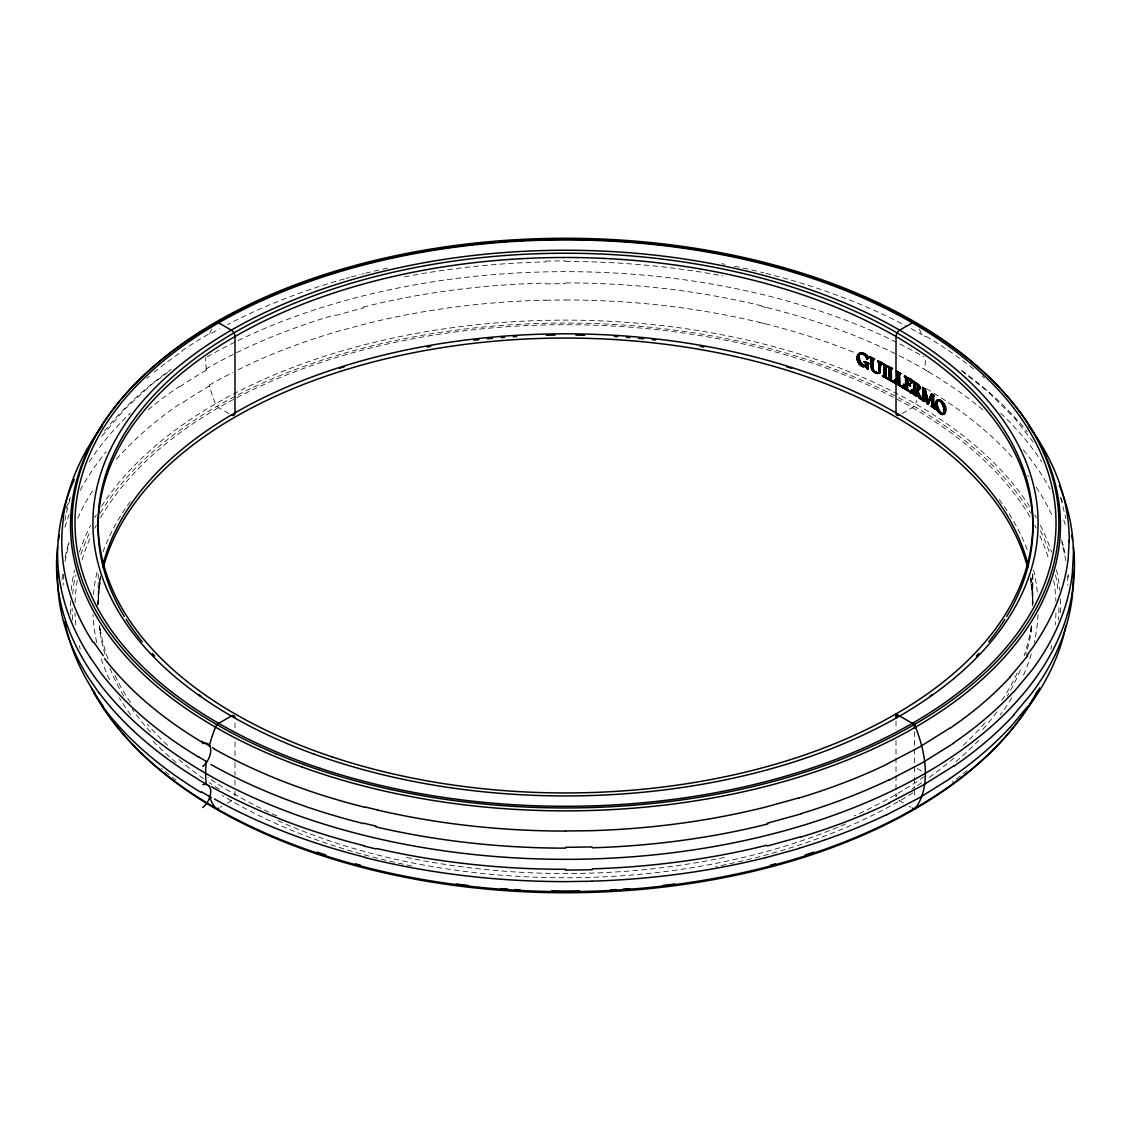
<?xml version="1.0" encoding="UTF-8"?>
<svg xmlns="http://www.w3.org/2000/svg" width="1131" height="1131" viewBox="0 0 1131 1131"><rect width="100%" height="100%" fill="white"/><g stroke="black" fill="none" stroke-linecap="round" stroke-linejoin="round"><path stroke-width="0.75" stroke-dasharray="5 3.75" d="M1032.32 605.297L1032.405 573.601M98.213 573.686L98.1 603.657A467.4 269.857 0 0 1 100.291 577.531M1032.32 605.424L1032.433 574.039M100.051 578.379L97.733 605.226L100.602 575.792M1031.387 627.026L1030.949 632.059L1031.543 625.641M63.647 574.166L63.138 585.307M65.004 520.401L66.149 514.11M66.432 512.527L70.49 496.891M65.047 561.471L69.076 542.654M101.917 436.156L124.156 409.832L150.847 385.077L167.657 372.481M220.234 807.237L221.817 806.332M227.359 803.123L231.318 800.833A5.188 2.997 -60 0 0 232.336 800.098M902.057 413.593L912.349 407.655A5.188 2.997 -60 0 0 915.474 403.824A94.34 54.472 -60 0 0 916.831 400.402M335.426 315.478L363.772 307.788M344.276 278.919L337.335 280.912A503.733 290.78 0 0 0 227.416 324.682M346.029 278.424L349.521 277.448M351.289 276.982L360.11 274.635M361.878 274.183L363.659 273.73M545.778 261.077L565.5 260.865M545.778 283.881L565.5 283.655M545.934 300.224L565.5 300.012M761.417 306.36L767.228 307.788M759.792 322.505L765.56 323.933M760.513 272.048L763.764 272.84M917.114 768.5L922.627 771.681M228.943 413.593L218.651 407.655A5.188 2.997 60 0 1 215.526 403.824A94.34 54.472 60 0 1 209.32 385.19M899.06 800.479L903.655 803.137M909.183 806.332L910.766 807.237M919.277 329.05A94.34 54.472 -60 0 1 921.68 334.55L925.582 336.826M928.593 371.859L924.649 369.554A94.34 54.472 -60 0 0 925.384 357.721M961.831 370.982L988.042 391.835L1014.38 417.975L1033.734 442.801M1027.768 475.317L1028.701 476.561M1060.864 498.163L1065.854 518.606M1063.168 545.905L1062.009 542.3L1065.925 561.273M1032.278 589.703L1030.949 578.379L1032.9 603.657L1032.787 573.686M99.457 625.641L100.051 632.059L99.698 627.055M1067.565 575.594L1067.862 585.151M914.371 731.573L914.371 747.478M914.371 749.245L914.371 765.15M914.371 766.917L914.371 775.753M914.371 777.52L914.371 788.123M914.371 789.89L914.371 796.945M896.006 720.984L896.006 729.806M896.006 740.409L896.006 775.399M896.006 775.753L896.006 796.945M234.994 722.921L234.994 727.685M234.994 742.007L234.994 761.078M234.994 762.676L234.994 775.399M234.994 780.164L234.994 784.942M234.994 791.304L234.994 794.485A5.188 2.997 -60 0 1 234.852 795.729M1031.246 626.32A467.4 269.857 0 0 1 1024.106 655.768M1017.165 673.115A467.4 269.857 0 0 1 1000.412 702.507M984.832 722.865A467.4 269.857 0 0 1 963.485 745.173M924.366 776.559A467.4 269.857 0 0 1 854.23 815.875M724.335 857.454A467.4 269.857 0 0 1 403.272 856.747M276.77 815.875A467.4 269.857 0 0 1 208.062 777.534M167.515 745.173A467.4 269.857 0 0 1 147.313 724.193M130.588 702.507A467.4 269.857 0 0 1 113.835 673.115M108.011 658.963A467.4 269.857 0 0 1 99.754 626.32M1030.709 577.531A467.4 269.857 0 0 1 1032.9 603.657M1037.961 614.543A472.602 272.854 0 0 1 1034.257 642.634M1031.274 654.086A472.602 272.854 0 0 1 1022.905 676.536M1011.665 697.869A472.602 272.854 0 0 1 1000.256 714.877M978.725 740.31A472.602 272.854 0 0 1 954.903 762.506M912.929 792.873A472.602 272.854 0 0 1 715.782 866.586M411.769 865.922A472.602 272.854 0 0 1 222.425 795.56M176.097 762.506A472.602 272.854 0 0 1 152.275 740.31M130.744 714.877A472.602 272.854 0 0 1 119.335 697.869M109.566 679.703A472.602 272.854 0 0 1 100.73 657.337M96.743 642.634A472.602 272.854 0 0 1 93.039 614.543M93.463 594.623A472.602 272.854 0 0 1 97.506 569.897M102.935 551.999A472.602 272.854 0 0 1 131.776 499.534M999.224 499.534A472.602 272.854 0 0 1 1028.065 551.999M1033.494 569.897A472.602 272.854 0 0 1 1037.537 594.623M899.682 800.833A5.188 2.997 60 0 1 899.004 800.38M896.261 796.182A5.188 2.997 60 0 1 896.006 794.485M70.786 614.571A494.94 285.747 0 0 1 70.702 598.935M71.295 590.241A494.94 285.747 0 0 1 74.505 569.883M79.396 552.14A494.94 285.747 0 0 1 90.607 525.378M94.679 517.772A494.94 285.747 0 0 1 96.305 514.916M101.536 506.377A494.94 285.747 0 0 1 565.5 320.13A494.94 285.747 0 0 1 1029.464 506.377M1034.695 514.916A494.94 285.747 0 0 1 1036.321 517.772M1040.393 525.378A494.94 285.747 0 0 1 1051.604 552.14M1056.495 569.883A494.94 285.747 0 0 1 1059.705 590.241M1060.298 598.935A494.94 285.747 0 0 1 1060.214 614.571M206.351 369.554A94.34 54.472 60 0 1 205.616 357.721M211.723 329.05A94.34 54.472 60 0 0 209.32 334.536A503.733 290.78 0 0 1 219.598 328.867M1055.944 613.073A490.529 283.202 0 0 1 1055.11 625.132M1051.646 645.66A490.529 283.202 0 0 1 1050.812 649.053M967.076 770.536A490.529 283.202 0 0 1 952.146 782.185M176.068 780.093A490.529 283.202 0 0 1 161.323 768.373M80.188 649.053A490.529 283.202 0 0 1 79.354 645.66M75.89 625.132A490.529 283.202 0 0 1 75.056 613.073M75.056 602.738A490.529 283.202 0 0 1 77.304 580.373M82.054 559.972A490.529 283.202 0 0 1 91.13 535.84M94.848 528.12A490.529 283.202 0 0 1 96.432 525.053M100.645 517.503A490.529 283.202 0 0 1 565.5 324.71A490.529 283.202 0 0 1 1030.355 517.503M1034.568 525.053A490.529 283.202 0 0 1 1036.152 528.12M1039.87 535.84A490.529 283.202 0 0 1 1048.946 559.972M1053.696 580.373A490.529 283.202 0 0 1 1055.873 601.013M66.192 508.582A508.95 293.834 0 0 1 70.49 497.188M89.349 461.731A508.95 293.834 0 0 1 130.263 413.183M207.086 356.873A508.95 293.834 0 0 1 923.914 356.873M1000.737 413.183A508.95 293.834 0 0 1 1041.651 461.731M1060.51 497.188A508.95 293.834 0 0 1 1063.055 503.663M1031.712 627.154A467.4 269.857 0 0 1 1025.958 654.241M1020.374 669.962A467.4 269.857 0 0 1 1007.198 696.159M996.835 711.851A467.4 269.857 0 0 1 980.549 731.997M953.829 758.095A467.4 269.857 0 0 1 927.335 778.722M921.638 782.666A467.4 269.857 0 0 1 911.826 789.127M845.606 823.933A467.4 269.857 0 0 1 276.063 819.791M219.174 789.127A467.4 269.857 0 0 1 209.362 782.666M203.665 778.722A467.4 269.857 0 0 1 177.171 758.095M150.451 731.997A467.4 269.857 0 0 1 132.214 709.109M123.802 696.159A467.4 269.857 0 0 1 109.382 666.838M105.042 654.241A467.4 269.857 0 0 1 99.288 627.154M98.143 604.406A467.4 269.857 0 0 1 100.489 580.655M1030.511 580.655A467.4 269.857 0 0 1 1032.857 604.406M1058.87 607.898A493.37 284.842 0 0 1 1058.418 620.028M72.582 620.028A493.37 284.842 0 0 1 72.13 607.898M72.709 594.044A493.37 284.842 0 0 1 75.424 575.057M80.838 554.6A493.37 284.842 0 0 1 90.565 530.75M100.348 512.951A493.37 284.842 0 0 1 565.5 323.056A493.37 284.842 0 0 1 1030.652 512.951M1040.435 530.75A493.37 284.842 0 0 1 1050.162 554.6M1055.576 575.057A493.37 284.842 0 0 1 1058.135 592.305M181.723 350.949A503.634 291.247 0.1 0 1 208.571 334.112M146.903 378.348A503.733 290.879 0 0 1 149.264 376.34M154.042 372.353A503.733 290.879 0 0 1 182.402 351.289M365.539 273.207A503.733 290.879 0 0 1 387.565 268.061M721.734 263.679A503.733 290.879 0 0 1 724.943 264.301M734.556 266.209A503.733 290.879 0 0 1 758.265 271.482M765.984 273.377A503.733 290.879 0 0 1 905.45 325.587M911.091 328.612A503.733 290.879 0 0 1 922.104 334.804M926.247 336.458A503.762 291.233 -0.1 0 1 976.251 371.053M982.118 375.93A503.762 291.233 -0.1 0 1 984.408 377.895M183.208 402.325A503.634 290.285 -0.1 0 1 210.083 385.629M209.249 385.148A503.733 290.865 0 0 1 232.59 372.495M237.948 369.809A503.733 290.865 0 0 1 337.278 331.496L365.44 323.933A503.733 290.865 0 0 1 545.962 300.139M1036.25 487.277A503.733 290.865 0 0 1 1052.226 515.835M1061.528 540.067A503.733 290.865 0 0 1 1065.43 555.081M1068.484 574.718A503.733 290.865 0 0 1 1068.724 577.531M65.174 557.244A503.733 290.78 0 0 1 69.09 541.565M77.714 518.337A503.733 290.78 0 0 1 94.368 488.012M116.408 459.186A503.733 290.78 0 0 1 182.515 401.986M62.078 579.539A503.705 290.921 0.3 0 1 62.502 573.898M926.36 388.682A503.762 290.455 0.1 0 1 1013.503 458.691M565.5 299.955A503.776 290.794 0 0 1 759.82 322.476M765.277 323.805A503.776 290.794 0 0 1 855.305 352.9M179.801 386.731A507.932 292.745 -0.1 0 1 206.888 369.865M205.686 369.173A507.904 293.806 0.1 0 1 334.917 314.885M104.462 431.052A507.904 293.24 0 0 1 171.12 369.3M64.934 527.23A507.904 293.24 0 0 1 69.161 514.69M80.315 490.175A507.904 293.24 0 0 1 106.229 451.693M148.246 409.705A507.904 293.24 0 0 1 179.278 386.463M767.327 307.66A507.89 293.41 0 0 1 894.89 353.551M899.286 355.742A507.89 293.41 0 0 1 924.762 369.484M928.565 371.873A507.89 293.254 0 0 1 983.744 410.567M1023.385 450.025A507.89 293.254 0 0 1 1031.613 460.444L1038.838 470.567A507.89 293.254 0 0 1 1050.176 489.256M1063.72 519.921A507.89 293.254 0 0 1 1066.208 527.71M961.562 370.487A507.89 293.198 0 0 1 1027.259 431.915M404.474 276.841A507.89 292.364 -0.1 0 1 545.835 261.883M565.5 261.473A507.89 292.533 0 0 1 722.681 275.851M363.235 307.067A507.89 294.088 0.1 0 1 545.722 283.089M565.811 282.877A507.89 294.088 0.1 0 1 762.054 305.921"/><path stroke-width="1.5" d="M867.717 367.123L867.731 365.879M867.76 356.025C855.941 344.799 854.315 365.949 864.338 366.571A6.687 4.171 54.1 0 1 861.935 366.232C857.736 364.026 854.895 357.057 859.108 353.65A8.426 5.358 55.6 0 1 860.14 353.225C863.49 352.773 868.919 355.586 867.208 359.064M868.057 367.207L867.731 365.935M868.057 366.02L868.057 365.087M874.461 359.404L873.231 359.29A3.167 1.979 57.7 0 1 874.107 359.63L874.461 358.965L874.107 359.63A2.446 1.527 57.5 0 0 872.849 359.333M877.812 361.567L880.653 362.542M879.96 369.031L879.96 368.55A30.24 18.237 57.7 0 1 879.975 367.108L880.3 364.861M882.844 375.69L883.467 376.043A3.068 1.81 57 0 1 882.491 375.704L884.131 377.118M884.188 370.911L884.145 365.327L882.844 363.376L887.199 366.119L886.435 365.836M884.188 373.202L884.103 375.52M885.488 373.103L885.488 373.781M889.616 373.202L889.56 368.254L888.273 366.232L892.571 368.621L891.497 368.027M888.273 366.713L889.263 369.512M889.249 371.929L889.263 369.653M889.249 374.361L889.178 378.631M890.875 371.265L890.875 373.018M890.875 376.835L890.875 375.407M891.242 371.208L891.242 378.376M897.406 383.607L896.657 383.211L900.926 386.618M897.957 381.713L897.59 377.358M899.173 380.638L899.173 378.574M899.541 382.179L899.541 384.893L902.467 387.537M910.497 392.485L904.432 388.244L905.408 388.555A3.11 1.711 60.3 0 1 904.432 388.187L905.097 388.555M905.705 382.886L905.705 381.543M905.705 387.056L905.705 385.982M906.087 385.501L906.002 388.06M907.246 389.347L907.246 386.576M907.628 389.234L907.628 386.463M910.116 384.809L910.299 386.053L908.009 384.271M913.989 394.719L912.491 393.277A3.237 1.725 61.5 0 0 913.339 393.63L914.498 395.044M913.735 391.821L913.735 390.888M914.117 390.548L914.018 393.121M915.233 391.241L915.233 392.231M915.233 387.269C915.997 392.514 921.242 388.074 916.548 389.573A6.348 3.393 62.8 0 1 915.233 387.919L915.233 383.777L916.124 383.565M915.233 384.936L915.233 386.745M915.629 387.198C917.481 392.74 919.984 387.184 918.146 385.572C915.545 380.27 921.822 390.803 919.786 387.085M915.615 385.501L915.629 384.088M921.355 399.116L920.337 398.89M923.278 390.039L923.094 388.838A2.163 1.131 64.2 0 1 923.235 389.842M931.562 406.269L935.295 409.026L931.152 406.453M867.42 356.435L867.42 356.435A12.597 8.016 55.7 0 0 860.437 352.844M867.76 356.307L867.76 358.287M865.045 366.274L867.152 368.042A3.775 2.361 55.7 0 1 867.251 368.805L868.057 368.508M869.004 363.489C869.004 364.917 868.764 362.288 866.968 362.457M870.87 358.569L870.828 358.485A2.036 1.258 56.2 0 0 869.612 357.467A2.941 1.824 56.2 0 1 870.644 358.131L870.828 358.485A3.69 2.276 56.3 0 1 870.983 359.686L871.011 362.528M873.061 362.683L873.231 359.29M883.848 373.018L883.848 371.406M883.834 373.697L883.848 374.912A4.284 2.559 58.1 0 1 883.792 375.605L883.763 375.676A3.817 2.29 58.2 0 0 883.834 374.912L883.749 365.37A3.718 2.22 58.3 0 1 883.82 366.274L883.834 370.869M885.488 373.513L885.488 375.803L885.842 372.339M887.199 378.221L887.199 377.952A2.078 1.244 58 0 1 885.714 375.506M891.468 380.723L891.256 369.017A2.05 1.202 59.6 0 1 891.793 369.13L891.878 369.158A5.768 3.421 60.3 0 1 892.203 369.3L891.793 368.805M897.59 382.193L897.505 383.395A3.619 2.078 60.2 0 0 897.576 382.603L897.59 373.937L897.59 375.605M897.957 377.273L897.957 381.048M897.957 381.854L897.858 383.225M899.753 385.501L899.527 373.781A2.05 1.173 60.8 0 1 900.064 373.909L900.842 373.654M899.173 382.872L899.541 384.893M899.541 378.051L899.541 381.713M906.087 381.204L906.087 384.554M913.735 386.844L913.735 389.672M914.117 386.646L914.117 389.474M916.294 391.241L915.615 388.343L915.615 390.195M915.615 391.269L915.615 393.192M923.702 401.194C925.511 401.901 922.882 396.246 923.914 393.503M867.42 356.633L867.42 358.979M873.061 362.91L873.061 366.175M879.96 369.37L879.96 369.681A21.164 12.78 57.6 0 1 879.96 370.063L879.932 371.039M883.848 372.749L883.834 373.159M884.202 372.665L884.202 371.18M889.263 370.19L889.249 370.586M1069.205 540.18L1068.159 558.968A503.733 290.257 -0.2 0 1 1026.863 655.457M871.011 362.74L871.011 366.048M942.052 403.583A7.168 3.549 67.2 0 0 939.988 400.954C934.701 399.3 937.967 409.493 940.13 411.698C946.887 416.618 937.952 412.363 937.67 408.037C933.881 389.7 949.262 409.394 943.862 413.098A5.443 2.615 67.2 0 0 944.046 412.617A6.687 3.195 67.4 0 0 944.173 411.373M885.842 368.169L885.969 366.062A3.181 1.923 59.6 0 1 886.845 366.331L887.199 366.119M890.889 378.913L890.875 380.341L891.242 378.857M885.842 368.31L885.842 371.534M871.011 366.274C870.262 370.318 877.585 376.397 879.876 371.873A20.301 12.271 57.6 0 0 879.932 370.926C878.052 367.363 883.523 363.433 880.752 362.189M923.264 390.223L922.627 387.749L923.914 388.145M923.405 395.355L923.348 396.571L923.617 392.259M923.716 390.987L922.585 397.716A4.722 2.488 63.4 0 1 921.68 399.031M923.462 394.281L923.532 391.722M923.207 390.902L923.108 392.301M923.985 392.598L924.183 389.955L926.826 401.873M923.08 392.542L922.528 396.613M923.504 392.118L923.659 390.068M923.688 391.411L923.773 390.351M907.246 378.32C908.391 376.906 912.844 383.466 910.709 383.197A3.619 1.993 62.2 0 0 910.073 380.567M910.907 379.606L911.685 379.578L907.797 377.627M923.235 390.577L923.193 391.213M907.628 378.051L907.854 382.165L910.299 386.053M859.079 356.011L859.037 356.392A8.765 5.683 52.5 0 0 858.938 357.184M858.754 356.251L858.712 356.576A8.794 5.584 54.4 0 0 858.683 357.438L859.673 361.637M933.004 396.288L932.976 396.486A3.69 1.866 65.6 0 0 932.962 397.038L933.089 398.989M911.671 390.888L911.869 389.813M911.614 391.227L911.402 392.429M912.053 390.69L912.236 389.474L911.218 393.376L911.996 391.029M911.826 390.039L911.925 391.425M911.6 393.178L911.346 392.726M911.233 393.263L911.416 392.316M903.641 386.364L903.429 387.382L903.754 384.229L903.584 388.244L902.821 388.216L903.683 387.763M904.079 385.812L904.319 384.582M895.526 381.189L894.621 383.409L895.512 382.815M895.54 381.076L895.596 379.436M895.384 381.868L896.134 379.747M903.415 387.495L903.344 387.792M905.634 388.23L905.592 377.796A3.746 2.092 61.6 0 1 905.691 378.828L905.705 379.79M880.639 364.691L879.96 368.876M857.241 356.336L857.298 360.011L859.079 363.73M933.443 396.048L933.626 400.628M885.87 366.062L885.488 375.803M933.542 394.988C936.27 398.338 931.944 392.697 931.322 394.295M857.284 356.166L859.108 353.65A8.115 5.16 55.2 0 1 860.323 353.197L860.521 353.169M931.435 393.941L930.7 396.84M879.084 372.014L879.126 371.873A12.187 7.38 57.4 0 0 879.324 369.752L879.324 368.791M930.855 395.638L930.191 397.292L930.87 395.596A54.302 27.865 64.6 0 0 931.152 394.875L929.442 399.045M899.64 373.824L899.541 375.973M891.341 369.059L891.242 370.247M889.503 378.503L889.616 373.329M930.163 397.334L928.169 402.014L928.763 400.643M930.657 396.953L929.852 398.861M930.841 397.886L927.788 404.516L929.597 401.095M928.777 402.24L929.215 401.208M929.3 399.399L929.032 400.021M926.798 396.882L928.141 402.085L928.805 401.279M929.724 399.144L929.399 400.798M929.64 400.247L929.724 400.049A42.101 21.22 66.5 0 1 930.544 398.607L931.986 396.486L932.156 398.706M929.569 400.388L929.442 401.434M929.767 400.685L930.657 398.734M928.636 403.315L928.381 403.894M887.92 366.981A3.04 1.795 59 0 1 888.924 367.731L889.093 368.084A3.69 2.163 59.1 0 1 889.235 369.229L889.263 377.867A3.619 2.135 58.9 0 1 889.15 378.772L888.98 378.942M879.183 372.297L879.367 371.943A10.49 6.334 57.8 0 0 879.593 369.554M930.488 398.522L932.001 396.613M932.057 406.185L932.029 406.213A2.545 1.272 64.6 0 1 931.152 405.93M879.593 372.778L878.872 373.47L874.631 372.382M879.96 372.537L879.777 372.806A7.634 4.623 57.6 0 0 879.904 371.01M931.181 397.32C932.495 394.973 932.156 408.701 932.085 403.696M878.844 372.509L878.971 372.269A5.174 3.139 57.3 0 0 879.225 371.491A12.766 7.733 57.5 0 0 879.324 369.795L879.31 368.437A42.483 25.716 57.5 0 0 879.155 365.341L879.31 368.72M1027.768 655.683L1010.153 676.805M1027.768 706.324L1010.153 727.445M1013.857 691.875L1031.628 670.57A507.904 293.24 0 0 0 1072.344 573.049L1073.418 554.105A507.89 293.212 0 0 0 1059.337 485.51M1013.857 714.679L1031.628 693.374A507.904 293.24 0 0 0 1072.358 595.853L1073.418 576.895A507.89 293.24 0 0 0 1073.319 571.212M879.649 372.947L876.002 373.117M859.744 354.074A6.899 4.368 54.8 0 0 858.754 357.325C857.439 361.114 864.282 368.89 866.106 364.281A2.785 1.739 55.1 0 1 865.371 365.737L866.403 363.73L864.579 361.793M859.871 354.229A5.613 3.549 55.5 0 1 865.568 356.053A3.831 2.389 55.6 0 1 866.728 358.838L867.76 358.937M868.057 368.932L867.251 368.918A4.227 2.63 55.7 0 0 867.166 368.126L867.166 368.126M869.937 356.703C869.075 356.845 871.973 357.735 873.556 358.88M950.422 727.756L919.418 747.11L886.294 764.386M953.631 743.237L922.359 762.761L888.966 780.178M953.631 766.04L922.359 785.564L888.966 802.982M950.422 778.397L919.418 797.751L886.294 815.027M877.67 361.453L878.009 360.761L881.996 362.867M882.844 363.772L883.495 364.79A2.813 1.697 58.1 0 0 882.618 364.097L882.844 363.348M882.887 375.563L882.491 375.761A2.46 1.456 57.3 0 0 883.269 376.043M886.153 366.062L887.199 365.638M882.491 376.227L885.488 377.853M884.202 376.75L886.845 378.588L887.199 377.895M886.845 378.588L885.842 377.627M889.517 380.058L887.92 379.182L888.669 378.998M897.477 372.905A3.69 2.121 60.3 0 1 897.576 373.965L896.643 371.887A4.51 2.615 60.4 0 0 896.289 371.661L897.18 371.265M896.289 371.647L897.745 372.495L897.957 375.393M898.226 385.021L896.289 383.89L896.657 383.211M904.432 376.538A2.898 1.64 61.4 0 1 905.38 377.302L904.814 375.803L910.413 379.705M904.432 376.482L907.415 377.839M904.432 388.725L907.486 390.153M908.207 384.823L907.246 384.257L907.246 389.969L908.235 390.619L907.797 389.87M907.246 389.969L910.879 392.273M914.117 385.431L913.933 382.434L912.491 381.515A3.082 1.682 62.6 0 1 913.424 382.349L913.579 382.702A3.45 1.88 62.7 0 1 913.707 383.861A3.718 2.022 62.8 0 0 913.622 382.801A2.248 1.23 62.6 0 0 912.505 381.599L912.873 380.822L915.149 382.292M916.987 383.975L919.093 385.035L920.266 387.325L919.757 389.644L917.368 390.633L917.976 392.217M914.131 394.351L916.873 396.133L914.626 394.677M922.627 387.269L922.924 388.569A3.266 1.725 64.1 0 0 922.232 387.975L922.783 387.368M925.695 390.874L925.2 389.036L923.999 388.682M921.539 398.734L921.412 399.172A2.672 1.414 63.6 0 1 920.493 398.07L920.337 397.829A10.872 5.697 63.6 0 1 919.178 395.242L918.372 393.22M924.974 401.604C923.659 400.148 924.126 401.887 924.988 401.123M933.372 396.854L933.57 405.845M927.194 403.343L927.83 404.092L927.505 402.792M799.292 797.765L765.56 807.067A503.762 290.837 0 0 1 592.008 830.663L565.5 830.988M801.243 813.839L767.228 823.212M801.243 836.643L767.228 846.016M799.292 848.406L765.56 857.708M916.195 383.579C913.452 382.829 920.818 386.986 915.403 382.9M864.932 365.879L864.48 365.893M865.003 365.666L862.048 364.776M592.22 846.935L565.5 847.345M592.22 869.739L565.5 870.135M591.994 881.233L565.5 881.629A503.762 290.837 0 0 1 377.641 860.592L365.44 857.708M889.065 378.772L887.92 379.182M864.282 365.864L860.592 362.471L859.009 357.212M942.222 414.469L942.066 414.441A8.468 4.043 65.9 0 1 937.924 411.175A8.794 4.213 65.9 0 0 942.208 414.427A8.44 4.043 66.2 0 0 942.505 414.512A9.628 4.609 66.8 0 0 944.512 413.522M865.95 366.204L867.59 368.635M377.613 810.008L365.44 807.067M376.043 826.167L363.772 823.212M376.043 848.971L363.772 846.016M933.584 396.076L934.107 396.373A3.435 1.767 66.9 0 0 933.202 395.921M876.129 372.806L872.468 369.865L871.351 366.048M863.999 361.835L865.95 363.588A1.414 0.891 55.4 0 0 865.682 363.093L864.338 362.061M864.918 361.468L868.665 363.687M866.912 362.825L864.324 361.666M866.742 358.838L867.039 358.979A4.976 3.11 55.6 0 0 861.454 353.975M869.937 357.142L871.195 358.329L871.351 360.747M869.598 356.901L870.729 357.467M871.068 357.226L874.107 359.163M873.613 358.499L874.447 358.923M882.491 363.518L886.845 365.864M887.92 366.458L891.412 368.395M889.517 380.058L891.101 380.949M891.242 380.129L894.253 382.73M891.864 380.949L887.92 378.701A2.884 1.668 57.9 0 0 888.952 379.026M891.596 380.327L892.302 380.723M891.101 380.949L892.684 381.84M214.141 748.566L212.543 747.662M893.052 381.614L894.621 382.518M209.588 786.102L208.783 785.649M211.469 797.694L210.408 797.086M895.766 379.959L895.144 379.592A4.778 2.771 59.2 0 1 893.518 381.684M895.455 379.776L895.144 379.592A4.877 2.828 59.3 0 1 893.646 381.67M207.171 784.73L198.476 779.598M209.885 796.775L201.516 791.841M914.371 809.315A94.34 54.472 60 0 0 914.371 724.519L896.006 713.915L896.006 717.45M209.843 746.121L201.516 741.201M206.846 761.728L198.476 756.795M896.289 371.166L900.842 373.414M897.335 371.788L900.46 373.626M898.212 384.582L900.149 385.728M908.391 384.498L910.681 385.855M912.971 393.136L912.491 393.277A3.025 1.64 61.8 0 0 913.099 393.574M904.432 376.001L906.087 378.631M901.308 386.406L902.835 387.325M909.988 385.176L907.203 381.076A4.623 2.573 61.7 0 0 907.529 382.575M912.491 381.034L916.76 383.338M878.024 361.241L879.31 363.73L879.678 369.597M909.338 384.766L909.395 384.794A3.549 1.965 61.8 0 1 907.628 382.999M920.04 398.239L919.842 398.112A2.248 1.202 63.5 0 1 918.839 396.571L917.679 393.616M920.139 398.31L921.115 398.974M920.394 398.946L919.446 398.296A2.248 1.202 63.4 0 1 918.457 396.769L918.315 396.5M921.553 399.724L923.773 401.251M922.359 399.809L923.476 401.038M923.363 400.501L924.536 401.279M925.2 389.036L922.811 387.876M896.544 371.816L896.643 371.887A2.191 1.258 60.2 0 1 897.265 372.467L897.448 372.905M917.863 384.526L919.701 386.83M940.907 400.77C934.432 396.712 934.347 408.22 937.938 411.119A7.38 3.563 66.1 0 1 935.577 403.993A8.836 4.411 65.9 0 1 937.189 400.077A9.048 4.467 66.9 0 1 940.907 400.713A7.691 3.831 67.9 0 1 944.442 405.478M931.605 394.055L933.471 395.426M935.295 409.026L934.828 408.673A3.506 1.753 65.7 0 1 934.149 408.037L933.739 407.033A9.515 4.793 65.7 0 1 933.556 405.492L933.556 405.647M873.74 371.76L872.439 370.487M861.836 364.606L859.843 361.948M885.502 375.789A2.46 1.47 58.4 0 0 885.644 376.793A1.442 0.862 58.5 0 0 886.11 377.514L886.167 377.584M859.249 363.942L861.935 366.204A6.687 4.171 53.8 0 0 864.31 366.529M103.232 655.683L93.831 642.238M99.372 670.57L89.886 656.998M99.372 693.374L89.886 679.802A507.904 293.24 0 0 1 57.695 571.311M103.232 706.324L93.831 692.879M1028.701 425.92L1034.059 433.456M917.354 385.021L918.273 388.173L917.962 386.335M871.874 369.681L871.011 359.644M917.495 385.261L917.905 386.18M923.773 400.176L923.744 400.105M919.616 395.242L917.75 390.435M919.192 395.369L919.234 395.482A8.921 4.68 63.6 0 0 920.394 397.956A3.167 1.668 63.6 0 0 921.129 398.932A2.248 1.188 63.6 0 0 921.935 398.48L922.104 398.154A18.845 9.967 63.8 0 0 922.472 396.825L922.189 397.914A4.326 2.29 63.6 0 1 921.27 399.201M915.615 388.343L916.774 391.298M918.697 394.097L917.58 391.213M916.534 391.877L915.629 389.559M916.888 392.782L917.821 395.228M917.085 393.291L918.429 396.769M925.13 390.449L924.805 389.234L926.586 396.076M924.522 392.994L925.625 397.193M926.883 395.482L925.794 391.284M925.907 396.557L924.38 390.718M927.307 402L926.303 398.084M927.038 396.09L928.537 401.901M925.865 393.277L925.398 391.467M926.473 395.666L927.109 398.07M924.352 392.344L924.126 391.453M926.317 399.893L925.865 398.169M926.529 400.727L927.434 404.262M923.504 399.215L923.702 399.964L923.348 397.419M923.462 398.989L923.348 397.829M934.05 406.298L934.05 406.255A2.559 1.287 65.7 0 0 934.772 408.277M879.098 364.79L878.957 363.928A6.065 3.676 57.4 0 0 878.745 363.108A8.384 5.075 57.4 0 1 879.084 364.79M907.161 380.398L907.175 379.38A16.018 8.921 61.7 0 0 907.175 380.582L907.189 380.963M932.594 404.827L932.312 400.911M931.718 398.508L931.591 396.811M933.216 400.812L933.103 399.257M933.966 405.492L933.739 402.07M932.057 403.315L931.902 401.095M880.314 369.187L880.286 370.671A7.535 4.581 57.3 0 1 880.031 372.608M885.488 371.618L885.488 367.179A3.704 2.205 58.5 0 1 885.601 366.26M867.717 365.313L867.717 369.158L867.731 368.14M907.628 384.95L907.628 384.045M905.705 384.498L905.705 383.155M899.173 374.912L899.173 376.34M890.889 378.744L890.875 376.991M871.351 360.973L871.351 365.61M867.76 358.569L867.42 358.612A4.991 3.124 55.4 0 0 861.794 353.749M915.629 386.548L915.233 383.904M915.233 390.308C915.233 385.374 915.262 395.694 915.233 392.542M913.735 385.487L913.735 383.876L913.735 392.499A4.057 2.22 62.3 0 1 913.678 393.277L913.664 393.263A3.874 2.106 62.7 0 0 913.721 392.499L913.735 391.962M911.685 379.959L911.685 383.381M911.303 381.543C911.303 376.566 911.303 386.675 911.303 382.066M905.705 387.184L905.705 387.452A3.746 2.092 61.4 0 1 905.606 388.371M899.173 380.808L899.173 381.755M890.875 370.304L890.875 370.304A4.029 2.361 59.3 0 1 890.959 369.3M890.875 373.173L890.875 374.926M889.249 373.414L889.249 372.198M916.478 396.331L916.873 395.892A2.22 1.216 62.7 0 1 915.446 393.079M914.371 724.519L914.371 728.039M940.002 400.841A8.016 3.845 67.3 0 1 943.791 412.306M936.793 403.244A5.641 2.799 66.1 0 1 939.974 400.699M944.032 412.617A5.796 2.813 66.2 0 1 943.862 413.098A5.344 2.587 66.1 0 1 943.296 413.776A5.146 2.474 66.9 0 1 941.119 413.409M940.907 400.614A7.974 3.987 67.9 0 1 944.837 406.467M944.541 405.492A8.567 4.156 67.4 0 1 942.165 414.271M886.845 378.093A2.432 1.442 58.5 0 1 886.096 377.528M895.71 379.535A4.962 2.799 57.6 0 1 892.317 380.921M899.187 374.912A4.029 2.304 60.5 0 1 899.258 374.064M903.909 384.37A4.962 2.729 58.9 0 1 900.587 385.699M903.457 384.512A4.863 2.729 59.9 0 1 900.29 386.039M897.406 383.762A2.63 1.484 59.1 0 1 896.289 383.338M911.939 389.347A4.976 2.714 61.1 0 1 908.504 390.464M911.558 389.559A5.005 2.729 61 0 1 908.122 390.662M921.482 398.791A6.362 3.351 63.7 0 1 919.814 395.355M923.08 393.291A36.164 19.114 63.8 0 1 922.585 396.599M932.99 396.628A1.428 0.721 65.7 0 1 933.202 395.963M934.362 408.461A2.559 1.287 65.7 0 1 933.499 406.453M880.795 364.79A4.029 2.418 58 0 1 881.812 362.994M880.441 364.945A3.916 2.361 58 0 1 881.473 363.221M875.875 372.325A4.439 2.743 56.1 0 1 872.878 367.179M879.367 372.608A5.188 3.124 56.3 0 1 875.931 371.901M872.878 359.446A3.054 1.88 56.6 0 0 872.75 360.52A3.662 2.248 56.6 0 1 872.807 359.658M875.535 372.551A4.439 2.729 56.5 0 1 872.552 367.405A4.552 2.799 56.5 0 0 875.436 372.283A4.552 2.799 56.5 0 0 879.183 372.127M879.041 372.834A5.203 3.124 56.1 0 1 875.592 372.113M877.854 361.496A2.248 1.357 57.4 0 1 878.702 363.093M859.136 356.053A6.263 3.987 55.3 0 1 861.568 353.225M858.811 356.279A6.277 3.973 55.2 0 1 861.228 353.452M867.802 365.073A1.598 0.99 56 0 1 868.622 363.998M865.611 366.387A2.092 1.301 55.6 0 1 867.406 367.999M102.652 566.066A467.4 269.857 0 0 1 565.5 333.815A467.4 269.857 0 0 1 1028.348 566.066M232.336 415.388A5.188 2.997 60 0 0 234.994 412.843L234.994 336.515A5.188 2.997 60 0 0 231.318 330.167L218.651 322.844A5.188 2.997 60 0 0 215.526 323.056A94.34 54.472 60 0 0 214.621 324.286M898.664 415.388A5.188 2.997 -60 0 1 896.006 412.843L896.006 336.515A5.188 2.997 -60 0 1 899.682 330.167L912.349 322.844A5.188 2.997 -60 0 1 915.474 323.056A94.34 54.472 -60 0 1 916.379 324.286M339.427 368.296A472.602 272.854 0 0 1 344.333 366.783M427.235 346.991A472.602 272.854 0 0 1 430.657 346.397M473.762 340.247A472.602 272.854 0 0 1 478.88 339.682M487.433 338.805A472.602 272.854 0 0 1 492.579 338.325M501.174 337.589A472.602 272.854 0 0 1 504.624 337.321M513.248 336.727A472.602 272.854 0 0 1 516.697 336.515M546.301 335.285A472.602 272.854 0 0 1 555.038 335.115M575.962 335.115A472.602 272.854 0 0 1 584.699 335.285M614.303 336.515A472.602 272.854 0 0 1 617.752 336.727M626.376 337.321A472.602 272.854 0 0 1 629.826 337.589M638.421 338.325A472.602 272.854 0 0 1 643.567 338.805M652.12 339.682A472.602 272.854 0 0 1 655.542 340.049M700.343 346.397A472.602 272.854 0 0 1 703.765 346.991M786.667 366.783A472.602 272.854 0 0 1 791.573 368.296M124.325 616.466A467.4 269.857 0 0 1 565.5 257.486A467.4 269.857 0 0 1 1006.675 616.466M1004.865 619.392A467.4 269.857 0 0 1 988.763 641.814M978.739 653.435A467.4 269.857 0 0 1 976.378 655.966M932.283 694.604A467.4 269.857 0 0 1 929.569 696.569M201.431 696.569A467.4 269.857 0 0 1 198.717 694.604M154.622 655.966A467.4 269.857 0 0 1 152.261 653.435M142.237 641.814A467.4 269.857 0 0 1 126.135 619.392M896.021 717.775A5.188 2.997 60 0 1 899.682 716.036M234.979 717.775A5.188 2.997 -60 0 0 231.318 716.036L218.651 723.345A5.188 2.997 -60 0 0 215.526 727.176A94.34 54.472 -60 0 0 209.32 745.81M912.349 723.345A5.188 2.997 60 0 1 915.474 727.176M1039.601 687.945A494.94 285.747 0 0 1 565.5 891.638A494.94 285.747 0 0 1 91.399 687.945M218.651 808.156A5.188 2.997 -60 0 1 215.526 807.944A94.34 54.472 -60 0 1 209.32 796.45M206.351 784.25A94.34 54.472 -60 0 1 206.351 761.446M915.474 807.944A5.188 2.997 60 0 1 912.349 808.156M813.712 852.166A490.529 283.202 0 0 1 805.23 854.979M775.513 863.844A490.529 283.202 0 0 1 770.465 865.201M674.712 883.99A490.529 283.202 0 0 1 662.61 885.502M629.981 888.641A490.529 283.202 0 0 1 623.068 889.15M616.155 889.588A490.529 283.202 0 0 1 610.938 889.885M579.496 890.988A490.529 283.202 0 0 1 551.504 890.988M520.062 889.885A490.529 283.202 0 0 1 514.845 889.588M507.932 889.15A490.529 283.202 0 0 1 501.019 888.641M468.39 885.502A490.529 283.202 0 0 1 456.288 883.99M360.535 865.201A490.529 283.202 0 0 1 355.487 863.844M325.77 854.979A490.529 283.202 0 0 1 317.288 852.166M202.76 784.702A14.364 8.285 -60 0 1 210.748 791.544A14.364 8.285 -60 0 1 202.76 807.605M202.76 743.534A14.364 8.285 -60 0 1 210.748 750.376A14.364 8.285 -60 0 1 202.76 766.436M1073.432 546.937A508.95 293.834 0 0 1 565.5 859.334A508.95 293.834 0 0 1 57.568 546.937M58.444 540.194A508.95 293.834 0 0 1 59.279 535.147M1071.721 535.147A508.95 293.834 0 0 1 1072.556 540.194M942.194 403.442A8.497 4.171 67.2 0 1 944.102 411.302M941.119 413.437A7.125 3.407 66.2 0 1 938.221 409.224A8.68 4.241 66.4 0 1 936.892 403.329M944.781 406.481A7.776 3.732 67.4 0 1 944.456 413.409M932.184 405.35A2.898 1.47 65.4 0 1 932.114 406.156M1037.283 691.239A493.37 284.842 0 0 1 565.5 892.755A493.37 284.842 0 0 1 93.717 691.239M103.26 567.918A467.4 269.857 0 0 1 565.5 338.056A467.4 269.857 0 0 1 1027.74 567.918M365.214 807.378A503.733 291.105 0 0 1 213.816 748.75M565.486 831.073A503.762 290.837 0 0 1 377.556 810.065M63.223 517.772A503.762 290.837 0 0 1 102.172 426.062M1036.123 436.524A503.762 290.837 0 0 1 1069.219 542.258M1010.308 676.861A503.648 290.978 0 0 1 950.606 727.841M886.195 764.641A503.648 290.978 0 0 1 799.179 797.991M93.081 642.394A503.705 290.695 -0.3 0 1 63.506 517.645M203.58 743.109A503.733 290.257 -0.2 0 1 104.547 658.567M365.666 857.397A503.733 290.554 0 0 1 214.466 799.009M765.517 857.651A503.762 290.837 0 0 1 591.994 881.162M1009.997 727.403A503.648 290.596 0 0 1 950.238 778.298M886.407 814.758A503.648 290.596 0 0 1 799.447 848.165M94.594 692.709A503.705 290.921 0.3 0 1 64.919 621.753M200.752 792.265A503.747 291.261 -0.2 0 1 102.638 706.465M1065.883 625.528A503.733 291.402 0.2 0 1 1028.659 706.55M1013.602 691.79A507.932 293.056 -0.1 0 1 953.348 743.095M888.895 779.895A507.932 293.056 -0.1 0 1 801.215 813.557M199.141 757.388A507.932 293.056 -0.1 0 1 99.782 671.446M767.808 823.976A507.89 294.117 0.1 0 1 592.291 847.783M565.5 848.137A507.89 294.102 0 0 1 375.591 826.818M363.489 823.594A507.904 293.65 0 0 1 210.847 764.429M1014.111 714.75A507.932 293.452 0.1 0 1 953.928 766.182M889.037 803.279A507.932 293.452 0.1 0 1 801.257 836.926M197.769 779.019A507.932 293.452 0.1 0 1 98.906 692.483M766.662 845.253A507.89 292.335 -0.1 0 1 592.135 868.877M565.853 869.301A507.89 292.335 -0.1 0 1 376.807 848.519M364.041 845.649A507.904 292.83 0 0 1 211.568 786.808M89.872 656.913A507.904 293.24 0 0 1 74.335 479.431M872.708 364.649L872.722 367.49L872.722 360.506L872.708 364.649M923.348 397.165L923.348 397.108M935.973 403.597C933.923 409.394 945.431 419.898 945.841 409.903C947.057 404.488 937.359 394.38 935.973 403.597M893.561 381.486L893.292 381.472A5.302 3.054 58.7 0 1 892.02 380.949A5.146 2.955 58.7 0 0 893.433 381.486M909.649 380.101L909.522 379.959A6.729 3.761 62.2 0 0 907.882 378.673A5.514 3.068 62.1 0 1 910.017 380.567L909.649 380.101M915.106 393.39A2.106 1.145 62.9 0 0 916.478 396.006A2.149 1.159 62.9 0 1 915.092 393.376M302.175 767.072A494.94 285.747 0 0 0 1060.1 535.797A494.94 285.747 0 0 0 334.225 272.472A494.94 285.747 0 0 0 302.175 767.072M320.243 768.359A490.529 283.202 0 0 0 1056.029 523.102A490.529 283.202 0 0 0 320.243 277.844A490.529 283.202 0 0 0 320.243 768.359M314.065 754.123A472.602 272.854 0 0 0 1037.763 533.295A472.602 272.854 0 0 0 344.672 281.859A472.602 272.854 0 0 0 314.065 754.123M331.793 756.795A467.4 269.857 0 0 0 1032.9 523.102A467.4 269.857 0 0 0 331.793 289.395A467.4 269.857 0 0 0 331.793 756.795M276.006 753.755A493.37 284.842 0 0 0 1056.227 552.508A493.37 284.842 0 0 0 364.267 263.028A493.37 284.842 0 0 0 276.006 753.755"/></g></svg>
